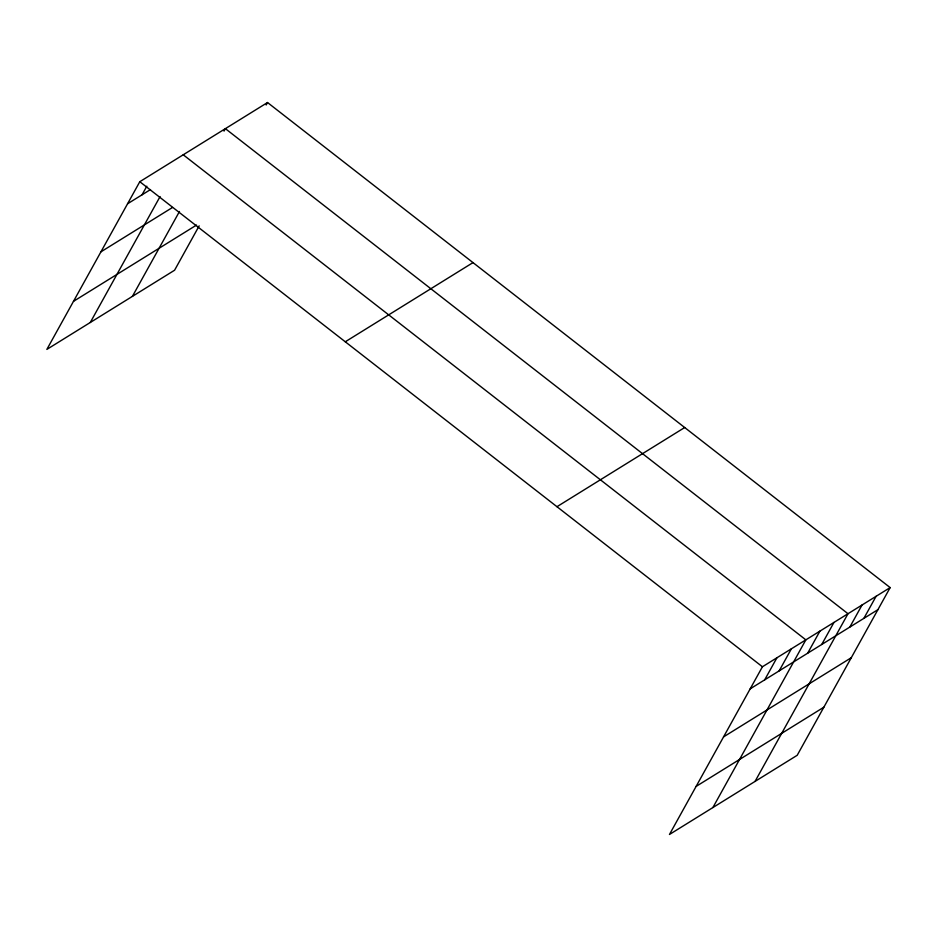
<?xml version="1.0" encoding="UTF-8"?>
<svg xmlns="http://www.w3.org/2000/svg" width="937" height="937" viewBox="0 0 937 937"><rect width="100%" height="100%" fill="white"/><g stroke="black" fill="none" stroke-linecap="round" stroke-linejoin="round"><path stroke-width="1.41" d="M890.15 587.593L762.425 666.769L669.475 834.469L797.2 755.292L890.15 587.593L267.525 102.531L139.8 181.708L46.85 349.407L174.575 270.231L199.159 225.864M142.049 194.802L146.804 186.217M90.28 322.48L160.075 196.571M132.422 296.35L179.471 211.481M224.025 131.11L225.384 128.662L847.997 613.723L755.046 781.411M266.167 104.979L267.525 102.531M764.674 679.864L776.902 657.797M779.151 670.892L791.378 648.826M712.893 807.542L805.855 639.854L183.23 154.792M807.671 653.206L819.898 631.14M821.726 644.492L833.953 622.437M849.824 627.076L862.052 605.009M863.867 618.373L876.095 596.307M127.573 203.774L150.494 189.567M100.938 251.83L172.467 207.487M73.484 301.351L196.536 225.067M345.273 341.782L472.998 262.606M556.965 506.706L684.689 427.53M750.197 688.836L877.922 609.659M723.551 736.892L851.276 657.715M696.109 786.412L823.834 707.224M139.8 181.708L762.425 666.769"/></g></svg>
